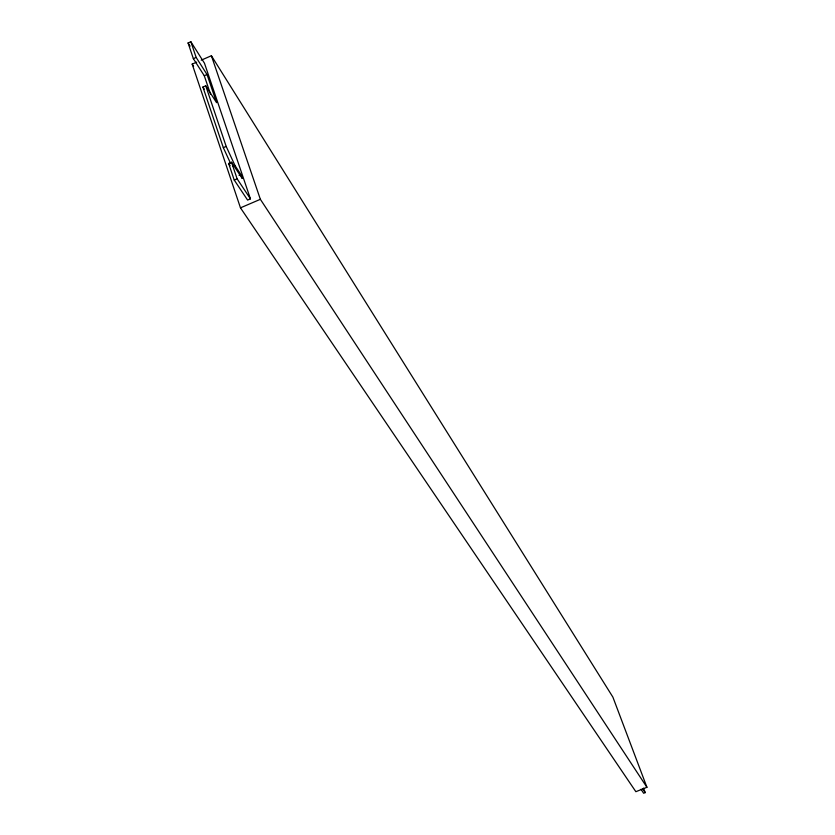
<?xml version="1.0" encoding="UTF-8"?>
<svg xmlns="http://www.w3.org/2000/svg" width="835" height="835" viewBox="0 0 835 835"><rect width="100%" height="100%" fill="white"/><g stroke="black" fill="none" stroke-linecap="round" stroke-linejoin="round"><path stroke-width="1.25" d="M210.483 94.084L204.272 75.724L193.355 58.659L188.073 42.961L190.86 41.75L204.46 63.199L250.437 198.855L247.598 200.076L234.238 180.057L228.654 163.483L231.525 162.251L242.244 178.471L240.918 174.557L235.063 165.674L226.181 146.417L205.734 85.807L202.915 87.038L223.321 147.649L230.637 163.503M193.355 58.659L196.152 57.438L207.038 74.524L216.568 102.663L205.734 85.807M201.214 60.172L211.391 55.747L612.88 697.1L646.927 787.29L635.863 791.695L240.47 207.842L192.175 64.107L196.695 62.145M204.272 75.724L207.038 74.524M223.321 147.649L226.181 146.417M233.153 166.499L235.063 165.674M239.029 175.371L240.918 174.557M234.238 180.057L237.119 178.826L250.437 198.855M240.47 207.842L260.363 199.315L646.927 787.29M643.524 788.136L645.215 792.624L643.649 793.25L640.977 789.252M228.654 163.483L230.095 165.643M642.553 788.626L645.215 792.624M202.915 87.038L204.272 89.136M192.175 64.107L193.584 66.299M188.073 42.961L190.119 46.175M211.391 55.747L260.363 199.315M190.86 41.75L196.152 57.438M231.525 162.251L237.119 178.826"/></g></svg>
